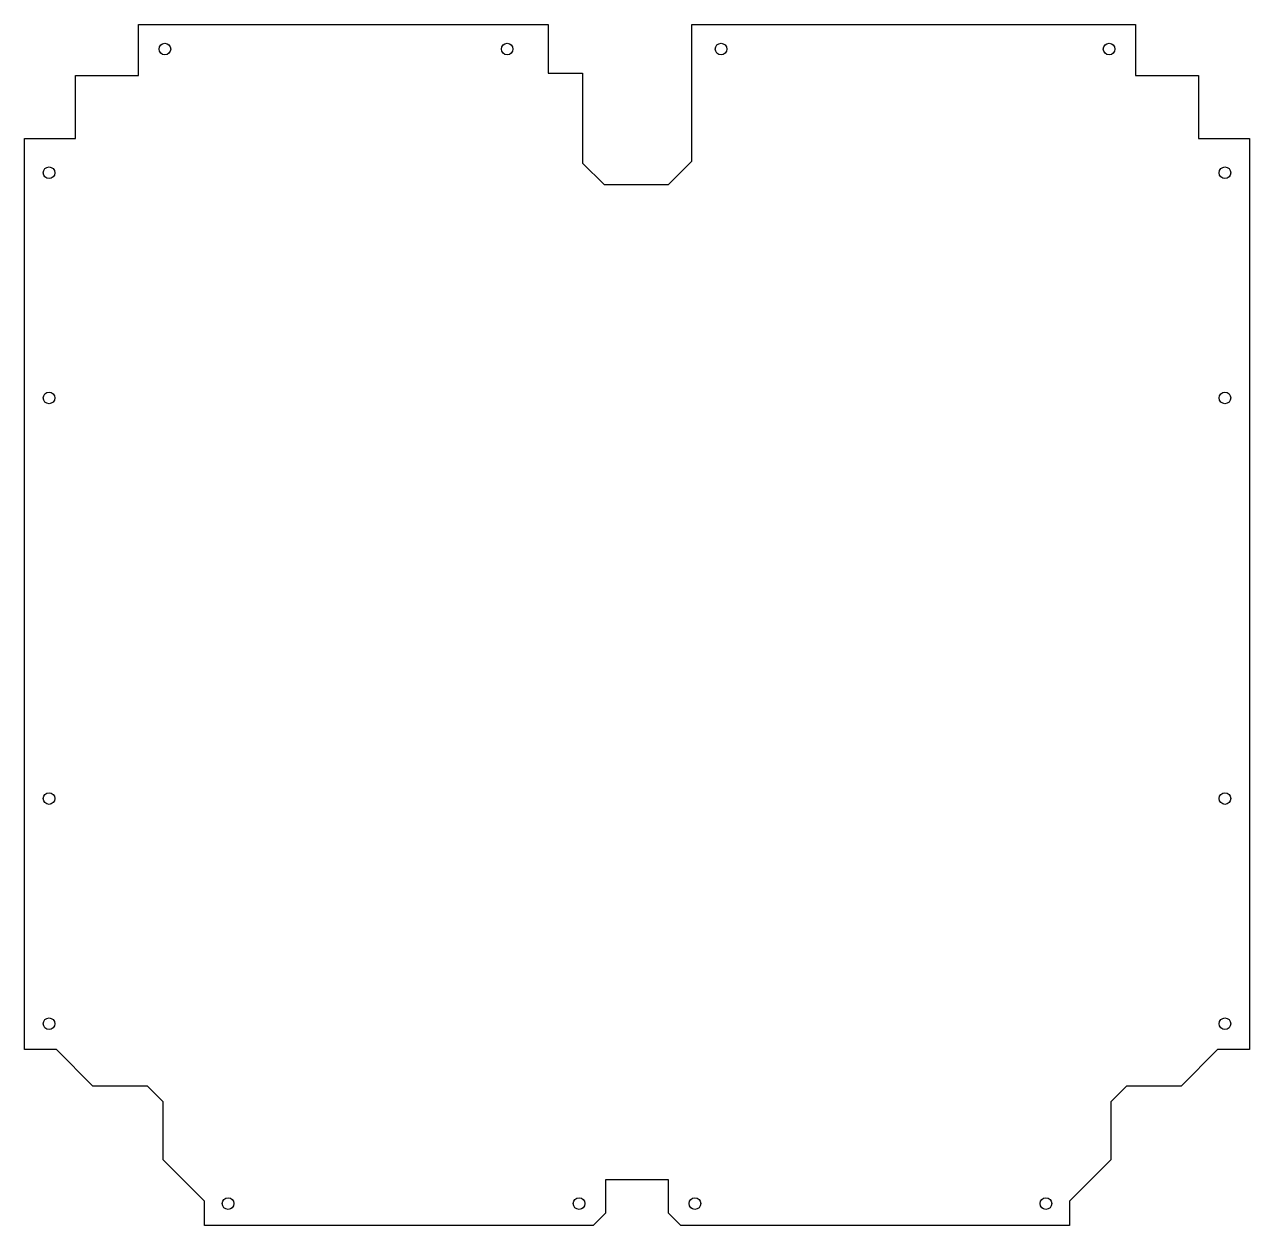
# Model space of a CAD drawing. Header units: millimetres. Extents: x -349 to 349, y -56 to 629.
import ezdxf

# ---------------------------------------------------------------- set-up
doc = ezdxf.new("R2010")
doc.units = ezdxf.units.MM
doc.layers.get('0').update_dxf_attribs({"linetype": 'CONTINUOUS'})

msp = doc.modelspace()

# ---------------------------------------------------------------- linework, layer by layer
msp.add_lwpolyline([(-349, 44.83), (-349, 564), (-320, 564), (-320, 600), (-284, 600), (-284, 629), (-50.62, 629), (-50.62, 601.3), (-31, 601.3), (-31, 550), (-18.62, 537.79), (18, 537.79), (31.16, 551.14), (31.16, 629), (284, 629), (284, 600), (320, 600), (320, 564), (349, 564), (349, 44.83), (330.75, 44.83), (310, 23.99), (278.95, 23.99), (270, 15), (270, -18), (246.49, -41.61), (246.49, -55.5), (25, -55.5), (18, -48.5), (18, -29.5), (-18, -29.5), (-18, -48.5), (-25, -55.5), (-246.49, -55.5), (-246.49, -41.61), (-270, -18), (-270, 15), (-278.95, 23.99), (-310, 23.99), (-330.75, 44.83)], close=True)
for centre in [(-269, 615), (-74, 615), (47.9, 615), (269, 615), (-335, 544.5), (335, 544.5), (-335, 416.17), (335, 416.17), (-335, 187.84), (335, 187.84), (-335, 59.5), (335, 59.5), (-233, -43), (-33, -43), (33, -43), (233, -43)]:
    msp.add_circle(centre, 3.3)

doc.saveas('drawing.dxf')
